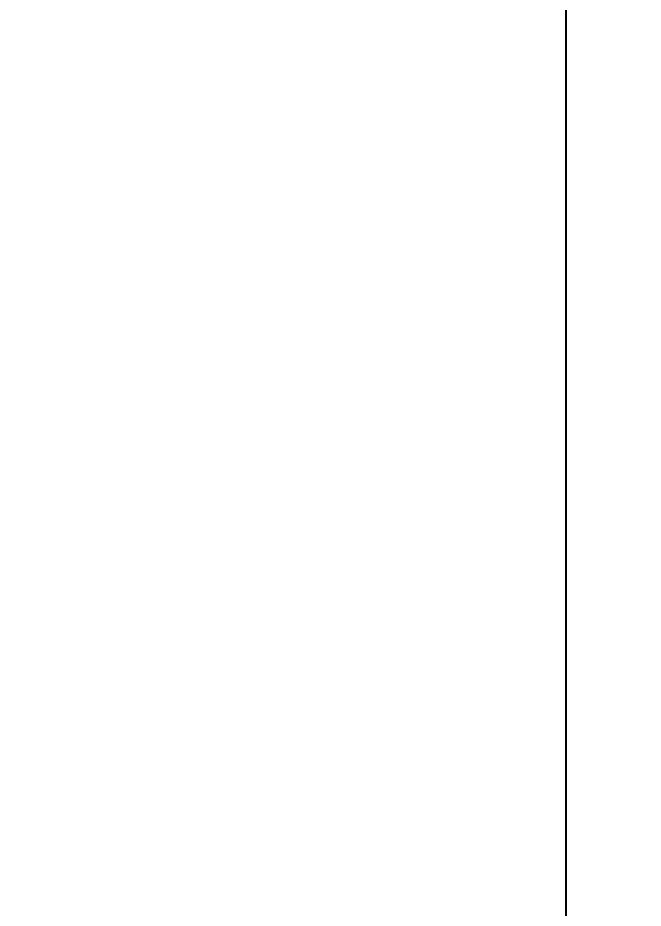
# Model space of a CAD drawing. Header units: millimetres. Extents: x 6676 to 14342, y 3639 to 5293.
# Drawn here: x 7709.19 to 7717.3, y 5029.88 to 5041.42 of the extents above; entities that cross this region are included whole.
import ezdxf

# ---------------------------------------------------------------- set-up
doc = ezdxf.new("R2010")
doc.units = ezdxf.units.MM
doc.layers.get('DEFPOINTS').update_dxf_attribs({"color": 254})
doc.layers.add('A-dim-work', color=8, linetype='Continuous')
doc.styles.add('hebtovna', font='hebtovna', dxfattribs={"width": 0.7})
doc.dimstyles.new('Copy of gl-D10', dxfattribs={"dimtxt": 2, "dimasz": 1, "dimexe": 1, "dimexo": 1, "dimgap": 1, "dimtad": 0, "dimdec": 1, "dimzin": 0, "dimdsep": 46, "dimtxsty": 'hebtovna', "dimblk": 'OBLIQUE', "dimblk1": 'OBLIQUE', "dimblk2": 'OBLIQUE', "dimcen": 0, "dimdle": 0.5, "dimclrd": 256, "dimclre": 256, "dimclrt": 256, "dimadec": 0, "dimazin": 0, "dimtfac": 0.05, "dimtdec": 1, "dimtix": 1, "dimtmove": 2, "dimatfit": 0, "dimfxl": 1, "dimfxlon": 1, "dimtvp": 0.75, "dimtolj": 1, "dimtzin": 0, "dimarcsym": 0})

# ---------------------------------------------------------------- blocks, each defined once
blk = doc.blocks.new('_Oblique')
at = {"color": 0, "linetype": 'ByBlock', "lineweight": -2}
blk.add_line((-0.5, -0.5), (0.5, 0.5), dxfattribs=at)
blk = doc.blocks.new('*D132')
at = {"layer": 'A-dim-work', "color": 6, "lineweight": -2, "transparency": 16777216}
for p, q in [((7716.296, 4999.066), (7716.296, 5101.663)), ((7715.296, 5101.163), (7717.296, 5101.163)), ((7715.296, 4999.566), (7717.296, 4999.566))]:
    blk.add_line(p, q, dxfattribs=at)
at = {"layer": 'DEFPOINTS', "color": 0, "transparency": 16777216}
for p in [(7707.214, 5101.163), (7716.296, 5101.163), (7707.214, 4999.566)]:
    blk.add_point(p, dxfattribs=at)
at = {"layer": 'A-dim-work', "color": 6, "lineweight": -2, "transparency": 16777216}
for p, rotation in [((7716.296, 5101.163), 90), ((7716.296, 4999.566), 270)]:
    blk.add_blockref('_Oblique', p, dxfattribs=dict(at, rotation=rotation))
at = {"layer": 'A-dim-work', "color": 6, "transparency": 16777216, "insert": (7714.046, 5050.364), "char_height": 3, "attachment_point": 5, "rotation": 90, "style": 'hebtovna'}
blk.add_mtext('\\A1;101.6', dxfattribs=at)

msp = doc.modelspace()

# ---------------------------------------------------------------- dimensions: what is measured, and where the dimension line sits
at = {"layer": 'A-dim-work'}
dim = msp.add_linear_dim(base=(7716.296, 5101.163), p1=(7707.214, 4999.566), p2=(7707.214, 5101.163), angle=90, dimstyle='Copy of gl-D10', override={"dimtxt": 3, "dimclrd": 6, "dimclre": 6, "dimclrt": 6}, dxfattribs=at)
dim.commit()
dim.dimension.update_dxf_attribs({"geometry": '*D132', "text_midpoint": (7714.046, 5050.364)})

doc.saveas('drawing.dxf')
